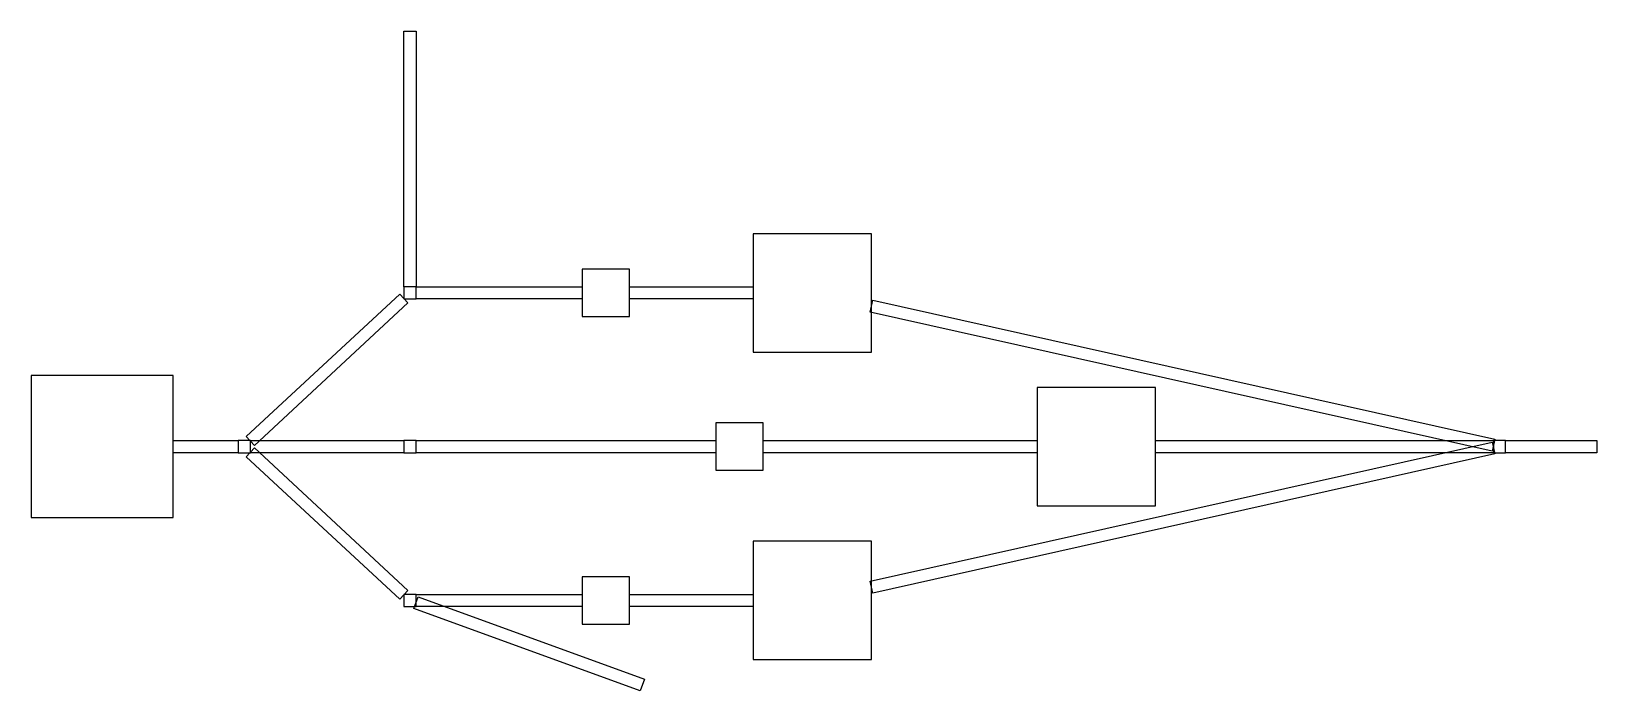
# Model space of a CAD drawing. Header units: metres. Extents: x 2.3 to 28.1, y 1.3 to 12.1.
import ezdxf

# ---------------------------------------------------------------- set-up
doc = ezdxf.new("R2010")
doc.units = ezdxf.units.M

msp = doc.modelspace()

# ---------------------------------------------------------------- linework, layer by layer
at = {"layer": 'CHAMBERS'}
for p, q in [((16.1685, 8.7705), (14.2215, 8.7705)), ((14.2215, 8.7705), (14.2215, 6.8235)), ((16.1685, 6.8235), (16.1685, 8.7705)), ((12.1895, 8.1865), (11.4105, 8.1865)), ((11.4105, 8.1865), (11.4105, 7.4075)), ((12.1895, 7.4075), (12.1895, 8.1865)), ((8.676, 7.897), (8.476, 7.897)), ((8.476, 7.897), (8.476, 7.697)), ((8.676, 7.697), (8.676, 7.897)), ((8.476, 7.697), (8.676, 7.697)), ((11.4105, 7.4075), (12.1895, 7.4075)), ((14.2215, 6.8235), (16.1685, 6.8235)), ((4.683, 6.435), (2.347, 6.435)), ((2.347, 6.435), (2.347, 4.099)), ((4.683, 4.099), (4.683, 6.435)), ((20.8405, 6.2405), (18.8935, 6.2405)), ((18.8935, 6.2405), (18.8935, 4.2935)), ((20.8405, 4.2935), (20.8405, 6.2405)), ((14.3895, 5.6565), (13.6105, 5.6565)), ((13.6105, 5.6565), (13.6105, 4.8775)), ((14.3895, 4.8775), (14.3895, 5.6565)), ((5.951, 5.367), (5.751, 5.367)), ((5.751, 5.367), (5.751, 5.167)), ((5.751, 5.167), (5.951, 5.167)), ((5.951, 5.167), (5.951, 5.367)), ((8.676, 5.367), (8.476, 5.367)), ((8.476, 5.367), (8.476, 5.167)), ((8.476, 5.167), (8.676, 5.167)), ((8.676, 5.167), (8.676, 5.367)), ((26.6, 5.367), (26.4, 5.367)), ((26.4, 5.367), (26.4, 5.167)), ((26.4, 5.167), (26.6, 5.167)), ((26.6, 5.167), (26.6, 5.367)), ((13.6105, 4.8775), (14.3895, 4.8775)), ((18.8935, 4.2935), (20.8405, 4.2935)), ((2.347, 4.099), (4.683, 4.099)), ((16.1685, 3.7095), (14.2215, 3.7095)), ((14.2215, 3.7095), (14.2215, 1.7625)), ((16.1685, 1.7625), (16.1685, 3.7095)), ((12.1895, 3.1255), (11.4105, 3.1255)), ((11.4105, 3.1255), (11.4105, 2.3465)), ((12.1895, 2.3465), (12.1895, 3.1255)), ((8.676, 2.836), (8.476, 2.836)), ((8.476, 2.836), (8.476, 2.636)), ((8.676, 2.636), (8.676, 2.836)), ((8.476, 2.636), (8.676, 2.636)), ((11.4105, 2.3465), (12.1895, 2.3465)), ((14.2215, 1.7625), (16.1685, 1.7625))]:
    msp.add_line(p, q, dxfattribs=at)
at = {"layer": 'CHANNELS'}
for p, q in [((8.476, 7.897), (8.476, 12.1)), ((8.476, 12.1), (8.676, 12.1)), ((8.676, 12.1), (8.676, 7.897)), ((5.883, 5.4331), (8.408, 7.7774)), ((8.408, 7.7774), (8.544, 7.6309)), ((8.676, 7.897), (8.476, 7.897)), ((8.676, 7.897), (11.4105, 7.897)), ((8.676, 7.697), (8.676, 7.897)), ((11.4105, 7.897), (11.4105, 7.697)), ((12.1895, 7.897), (14.2215, 7.897)), ((12.1895, 7.697), (12.1895, 7.897)), ((14.2215, 7.897), (14.2215, 7.697)), ((8.544, 7.6309), (6.019, 5.2866)), ((11.4105, 7.697), (8.676, 7.697)), ((14.2215, 7.697), (12.1895, 7.697)), ((16.1467, 7.4815), (16.1903, 7.6767)), ((26.3782, 5.1918), (16.1467, 7.4815)), ((16.1903, 7.6767), (26.4218, 5.387)), ((6.019, 5.2866), (5.883, 5.4331)), ((4.683, 5.367), (5.751, 5.367)), ((4.683, 5.167), (4.683, 5.367)), ((5.751, 5.167), (4.683, 5.167)), ((5.751, 5.367), (5.751, 5.167)), ((5.8829, 5.1008), (6.0191, 5.2474)), ((5.951, 5.367), (8.476, 5.367)), ((5.951, 5.167), (5.951, 5.367)), ((8.476, 5.167), (5.951, 5.167)), ((6.0191, 5.2474), (8.5441, 2.9022)), ((8.476, 5.367), (8.476, 5.167)), ((8.676, 5.367), (13.6105, 5.367)), ((8.676, 5.167), (8.676, 5.367)), ((13.6105, 5.167), (8.676, 5.167)), ((13.6105, 5.367), (13.6105, 5.167)), ((14.3895, 5.367), (18.8935, 5.367)), ((14.3895, 5.167), (14.3895, 5.367)), ((18.8935, 5.167), (14.3895, 5.167)), ((16.1467, 3.0515), (26.3782, 5.3422)), ((18.8935, 5.367), (18.8935, 5.167)), ((20.8405, 5.367), (26.4, 5.367)), ((20.8405, 5.167), (20.8405, 5.367)), ((26.4, 5.167), (20.8405, 5.167)), ((26.4218, 5.387), (26.3782, 5.1918)), ((26.3782, 5.3422), (26.4218, 5.147)), ((26.4, 5.367), (26.4, 5.167)), ((26.6, 5.367), (28.1, 5.367)), ((26.6, 5.167), (26.6, 5.367)), ((28.1, 5.167), (26.6, 5.167)), ((28.1, 5.367), (28.1, 5.167)), ((8.4079, 2.7556), (5.8829, 5.1008)), ((26.4218, 5.147), (16.1903, 2.8564)), ((8.5441, 2.9022), (8.4079, 2.7556)), ((8.676, 2.836), (11.4105, 2.836)), ((8.676, 2.636), (8.676, 2.836)), ((11.4105, 2.836), (11.4105, 2.636)), ((12.1895, 2.836), (14.2215, 2.836)), ((12.1895, 2.636), (12.1895, 2.836)), ((14.2215, 2.836), (14.2215, 2.636)), ((16.1903, 2.8564), (16.1467, 3.0515)), ((8.6418, 2.6057), (8.7102, 2.7936)), ((12.3658, 1.2515), (8.6418, 2.6057)), ((11.4105, 2.636), (8.676, 2.636)), ((8.7102, 2.7936), (12.4342, 1.4394)), ((14.2215, 2.636), (12.1895, 2.636)), ((12.4342, 1.4394), (12.3658, 1.2515))]:
    msp.add_line(p, q, dxfattribs=at)

doc.saveas('drawing.dxf')
